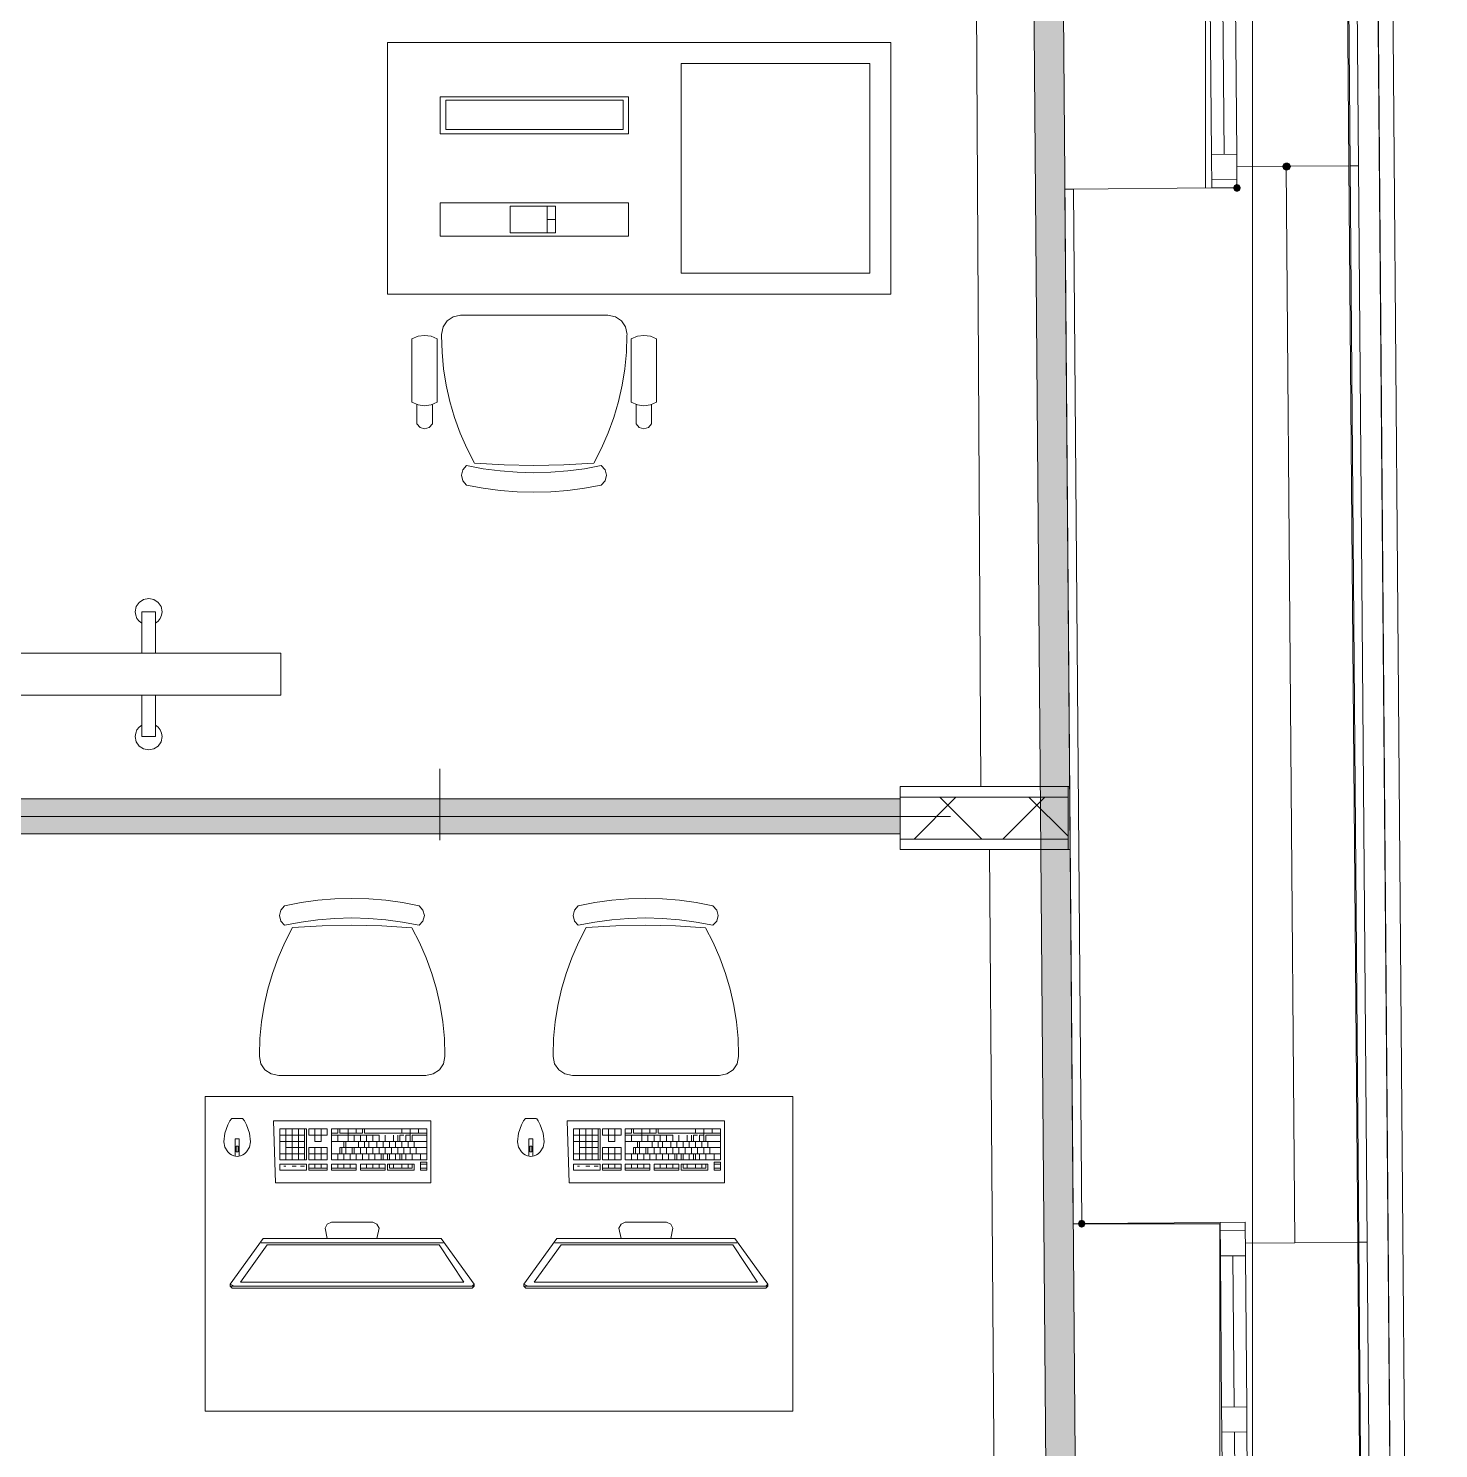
# Model space of a CAD drawing. Header units: millimetres. Extents: x 0 to 1189, y 0 to 841.
# Drawn here: x 828 to 861.61, y 557.91 to 591.75 of the extents above; entities that cross this region are included whole.
import ezdxf

# ---------------------------------------------------------------- set-up
doc = ezdxf.new("R2010")
doc.units = ezdxf.units.MM

msp = doc.modelspace()

# ---------------------------------------------------------------- hatches: boundary and pattern name
at = {"true_color": 0xf1d696}
h = msp.add_hatch(color=41, dxfattribs=at)
h.dxf.hatch_style = 2
h.paths.add_polyline_path([(852.223302, 647.51976), (853.459304, 494.774527), (852.759303, 494.774527), (851.523301, 647.51976)])
h = msp.add_hatch(color=7)
h.dxf.hatch_style = 2
h.paths.add_polyline_path([(858.066311, 588.46067), (858.039873, 588.524232), (857.976311, 588.55067), (857.912748, 588.524232), (857.886311, 588.46067), (857.886311, 588.45067), (857.912748, 588.387107), (857.976311, 588.36067), (858.039873, 588.387107), (858.066311, 588.45067)])
h = msp.add_hatch(color=7)
h.dxf.hatch_style = 2
h.paths.add_polyline_path([(857.911311, 588.45167), (857.937748, 588.388107), (858.001311, 588.36167), (858.064873, 588.388107), (858.091311, 588.45167), (858.091311, 588.46167), (858.064873, 588.525232), (858.001311, 588.55167), (857.937748, 588.525232), (857.911311, 588.46167)])
h = msp.add_hatch(color=7)
h.dxf.hatch_style = 2
h.paths.add_polyline_path([(856.716756, 587.932714), (856.749387, 587.872097), (856.815264, 587.852115), (856.875881, 587.884747), (856.895862, 587.950624), (856.894862, 587.960624), (856.862231, 588.021241), (856.796354, 588.041222), (856.735737, 588.008591), (856.715756, 587.942714)])
at = {"true_color": 0xffffff}
h = msp.add_hatch(color=7, dxfattribs=at)
h.dxf.hatch_style = 2
h.paths.add_polyline_path([(793.778213, 573.391647), (848.779297, 573.391647), (848.779297, 572.551645), (793.778213, 572.551645)])
h = msp.add_hatch(color=7)
h.dxf.hatch_style = 2
h.paths.add_polyline_path([(853.015303, 563.260631), (853.041741, 563.197069), (853.105303, 563.170631), (853.168866, 563.197069), (853.195303, 563.260631), (853.195303, 563.270631), (853.168866, 563.334194), (853.105303, 563.360631), (853.041741, 563.334194), (853.015303, 563.270631)])

# ---------------------------------------------------------------- linework, layer by layer
at = {"color": 7, "lineweight": 0}
for points in [[(857.17331, 238.825136), (857.17331, 730.151886)], [(850.284299, 648.219761), (850.6993, 573.680647)], [(853.459304, 494.774527), (852.218302, 648.219761)], [(851.523301, 647.51976), (852.759303, 494.774527)], [(859.968314, 617.281714), (861.261316, 457.46947)], [(861.262316, 457.46947), (859.972314, 617.281714)], [(860.322314, 617.283714), (861.612316, 457.47347)], [(856.054308, 587.945669), (856.054308, 605.307695)], [(859.343313, 604.872695), (859.476313, 588.47367)], [(859.501313, 588.47367), (859.369313, 604.872695)], [(859.701313, 588.47467), (859.569313, 604.874695)], [(856.199308, 588.74667), (856.170308, 592.346676)], [(856.470308, 592.348676), (856.499309, 588.74867)], [(856.770309, 592.351676), (856.799309, 588.75167)], [(856.799309, 588.75167), (856.199308, 588.74667)], [(856.199308, 588.74667), (856.205308, 587.946669)], [(856.199308, 588.74667), (856.205308, 587.946669)], [(856.805309, 587.951669), (856.799309, 588.75167)], [(856.805309, 587.951669), (856.799309, 588.75167)], [(858.001311, 588.46167), (856.801309, 588.45167)], [(857.976311, 588.45067), (858.001311, 588.45167)], [(858.183311, 562.811631), (857.976311, 588.45067)], [(857.976311, 588.45067), (858.183311, 562.811631)], [(859.476313, 588.47367), (858.001311, 588.46167)], [(859.683313, 562.823631), (859.476313, 588.47367)], [(859.701313, 588.47467), (859.501313, 588.47367)], [(859.501313, 588.47367), (859.709313, 562.824631)], [(859.909314, 562.825631), (859.701313, 588.47467)], [(852.906303, 587.919669), (852.706303, 587.918669)], [(852.706303, 587.908669), (852.905303, 563.259631)], [(852.711303, 587.913669), (852.906303, 587.913669)], [(856.205308, 587.946669), (852.906303, 587.919669)], [(852.906303, 587.919669), (853.105303, 563.270631)], [(856.204308, 588.146669), (856.804309, 588.151669)], [(856.205308, 587.946669), (856.805309, 587.951669)], [(856.205308, 587.946669), (856.805309, 587.951669)], [(837.80828, 572.401645), (837.80828, 574.101648)], [(852.779303, 573.680647), (848.779297, 573.680647)], [(848.779297, 573.680647), (848.779297, 572.180645)], [(852.779303, 573.680647), (852.821303, 573.680647)], [(852.779303, 572.180645), (852.779303, 573.680647)], [(848.779297, 573.391647), (793.778213, 573.391647)], [(852.779303, 573.430647), (848.779297, 573.430647)], [(848.779297, 572.551645), (848.779297, 573.391647)], [(849.108297, 572.430645), (850.108299, 573.430647)], [(850.7273, 572.430645), (849.727298, 573.430647)], [(851.2293, 572.430645), (852.229302, 573.430647)], [(852.779303, 572.498645), (851.848301, 573.430647)], [(849.979299, 572.971646), (793.712213, 572.971646)], [(793.778213, 572.551645), (848.779297, 572.551645)], [(852.779303, 572.430645), (848.779297, 572.430645)], [(848.779297, 572.180645), (852.779303, 572.180645)], [(850.9073, 572.180645), (851.476301, 494.077526)], [(852.833303, 572.180645), (852.779303, 572.180645)], [(852.905303, 563.259631), (853.105303, 563.260631)], [(856.397308, 563.259631), (852.905303, 563.259631)], [(853.105303, 563.270631), (856.405308, 563.297631)], [(856.397308, 545.894605), (856.397308, 563.259631)], [(856.405308, 563.297631), (857.005309, 563.302631)], [(857.005309, 563.302631), (856.405308, 563.297631)], [(856.411308, 562.49763), (856.405308, 563.297631)], [(856.405308, 563.297631), (856.411308, 562.49763)], [(857.005309, 563.302631), (857.011309, 562.50263)], [(857.011309, 562.50263), (857.005309, 563.302631)], [(856.406308, 563.097631), (857.006309, 563.102631)], [(857.009309, 562.802631), (858.183311, 562.811631)], [(858.183311, 562.811631), (859.683313, 562.823631)], [(859.683313, 562.823631), (859.816314, 546.424606)], [(859.709313, 562.824631), (859.909314, 562.825631)], [(859.841314, 546.424606), (859.709313, 562.824631)], [(860.041314, 546.426606), (859.909314, 562.825631)], [(857.011309, 562.50263), (856.411308, 562.49763)], [(856.440308, 558.897625), (856.411308, 562.49763)], [(856.711309, 562.49963), (856.740309, 558.899625)], [(857.011309, 562.50263), (857.040309, 558.902625)], [(856.440308, 558.897625), (857.040309, 558.902625)], [(856.445308, 558.297624), (856.440308, 558.897625)], [(856.440308, 558.897625), (856.445308, 558.297624)], [(857.040309, 558.902625), (857.045309, 558.302624)], [(857.045309, 558.302624), (857.040309, 558.902625)], [(857.045309, 558.302624), (856.445308, 558.297624)], [(856.505309, 550.897612), (856.445308, 558.297624)], [(856.745309, 558.300624), (856.805309, 550.900612)], [(857.045309, 558.302624), (857.105309, 550.902612)]]:
    msp.add_lwpolyline(points, dxfattribs=at)
at = {"color": 253, "lineweight": 0, "true_color": 0x999999}
for points in [[(836.557278, 591.411674), (848.557296, 591.411674)], [(836.557278, 585.411665), (836.557278, 591.411674)], [(848.557296, 591.411674), (848.557296, 585.411665)], [(848.057296, 590.911673), (843.557289, 590.911673)], [(843.557289, 590.911673), (843.557289, 585.911666)], [(848.057296, 585.911666), (848.057296, 590.911673)], [(842.302287, 590.118672), (837.81228, 590.118672)], [(837.81228, 590.118672), (837.81228, 589.231671)], [(842.173287, 590.036672), (837.94828, 590.036672)], [(837.94828, 590.036672), (837.94828, 589.337671)], [(842.173287, 589.337671), (842.173287, 590.036672)], [(842.302287, 589.231671), (842.302287, 590.118672)], [(837.81228, 589.231671), (842.302287, 589.231671)], [(837.94828, 589.337671), (842.173287, 589.337671)], [(842.302287, 587.591668), (837.81228, 587.591668)], [(837.81228, 587.591668), (837.81228, 586.796667)], [(839.482283, 587.509668), (840.563284, 587.509668)], [(839.482283, 586.876667), (839.482283, 587.509668)], [(840.362284, 586.876667), (840.362284, 587.509668)], [(840.563284, 587.509668), (840.563284, 586.876667)], [(842.302287, 586.796667), (842.302287, 587.591668)], [(840.362284, 587.192668), (840.563284, 587.192668)], [(840.563284, 586.876667), (839.482283, 586.876667)], [(837.81228, 586.796667), (842.302287, 586.796667)], [(843.557289, 585.911666), (848.057296, 585.911666)], [(848.557296, 585.411665), (836.557278, 585.411665)], [(837.84628, 584.440664), (837.84628, 584.457664), (837.881921, 584.634492), (837.979155, 584.778789), (838.123452, 584.876024), (838.300281, 584.911664)], [(841.807286, 584.911664), (838.306281, 584.911664)], [(841.807286, 584.911664), (841.990271, 584.876024), (842.134912, 584.778789), (842.23249, 584.634492), (842.268287, 584.457664), (842.267287, 584.440664)], [(838.635281, 581.389659), (838.452656, 581.743283), (838.293468, 582.106644), (838.157999, 582.478608), (838.04653, 582.858036), (837.959343, 583.243793), (837.896718, 583.63474), (837.858936, 584.029743), (837.84628, 584.427664), (837.84628, 584.440664)], [(842.267287, 584.440664), (842.267287, 584.427664), (842.254632, 584.030073), (842.216865, 583.635319), (842.154277, 583.244548), (842.067161, 582.858911), (841.955812, 582.479555), (841.82052, 582.107629), (841.661581, 581.744281), (841.479286, 581.390659)], [(837.141279, 584.349663), (837.286154, 584.411414), (837.442279, 584.432664), (837.598405, 584.411414), (837.74328, 584.349663)], [(837.141279, 582.837661), (837.141279, 584.349663)], [(837.74328, 582.837661), (837.74328, 584.349663)], [(842.370287, 584.349663), (842.515287, 584.411414), (842.672287, 584.432664), (842.828413, 584.411414), (842.973288, 584.349663)], [(842.370287, 582.837661), (842.370287, 584.349663)], [(842.973288, 582.837661), (842.973288, 584.349663)], [(837.74328, 582.837661), (837.598405, 582.775036), (837.442279, 582.753661), (837.286154, 582.775036), (837.141279, 582.837661)], [(837.261279, 582.32366), (837.261279, 582.779661)], [(837.62828, 582.32466), (837.62828, 582.781661)], [(842.973288, 582.837661), (842.828413, 582.775036), (842.672287, 582.753661), (842.515287, 582.775036), (842.370287, 582.837661)], [(842.485287, 582.32466), (842.485287, 582.781661)], [(842.853288, 582.32366), (842.852288, 582.779661)], [(837.62828, 582.32466), (837.55353, 582.23866), (837.444279, 582.20666), (837.335904, 582.23816), (837.261279, 582.32366)], [(842.853288, 582.32466), (842.778538, 582.23866), (842.669287, 582.20666), (842.560037, 582.23866), (842.485287, 582.32466)], [(841.479286, 581.390659), (840.765535, 581.347409), (840.050283, 581.332659), (839.341657, 581.346909), (838.635281, 581.389659)], [(838.445281, 580.867658), (838.354906, 580.969158), (838.322281, 581.100658), (838.354906, 581.232034), (838.445281, 581.332659)], [(841.654286, 581.332659), (841.257129, 581.256534), (840.856785, 581.202159), (840.45419, 581.169534), (840.050283, 581.158659), (839.645798, 581.169534), (839.242907, 581.202159), (838.842453, 581.256534), (838.445281, 581.332659)], [(841.654286, 581.332659), (841.744661, 581.232034), (841.777286, 581.100658), (841.744661, 580.969158), (841.654286, 580.867658)], [(841.654286, 580.867658), (841.257129, 580.791955), (840.856785, 580.737533), (840.45419, 580.704674), (840.050283, 580.693658), (839.645798, 580.704674), (839.242907, 580.737533), (838.842453, 580.791955), (838.445281, 580.867658)], [(830.701269, 577.571653), (830.63655, 577.623184), (830.587769, 577.688403), (830.556988, 577.763747), (830.546269, 577.845654), (830.571378, 577.969747), (830.639894, 578.071154), (830.741597, 578.13956), (830.866269, 578.164654), (830.990363, 578.13956), (831.09177, 578.071154), (831.160176, 577.969747), (831.18527, 577.845654), (831.174551, 577.763747), (831.14377, 577.688403), (831.094988, 577.623184), (831.03027, 577.571653)], [(830.701269, 576.859652), (830.701269, 577.845654)], [(830.701269, 577.845654), (831.03027, 577.845654)], [(831.03027, 577.845654), (831.03027, 576.859652)], [(814.016244, 576.859652), (834.016274, 576.859652)], [(834.016274, 576.859652), (834.016274, 575.85965)], [(834.016274, 575.85965), (814.016244, 575.85965)], [(830.701269, 574.872649), (830.701269, 575.85965)], [(831.03027, 575.85965), (831.03027, 574.872649)], [(831.03027, 575.146649), (831.094988, 575.095681), (831.14377, 575.030649), (831.174551, 574.955118), (831.18527, 574.872649), (831.160176, 574.748555), (831.09177, 574.647149), (830.990363, 574.578742), (830.866269, 574.553648), (830.741597, 574.578742), (830.639894, 574.647149), (830.571378, 574.748555), (830.546269, 574.872649), (830.556988, 574.955118), (830.587769, 575.030649), (830.63655, 575.095681), (830.701269, 575.146649)], [(831.03027, 574.872649), (830.701269, 574.872649)], [(834.104274, 570.841643), (834.501447, 570.917768), (834.901901, 570.972143), (835.304792, 571.004768), (835.709277, 571.015643), (836.113762, 571.004768), (836.516653, 570.972143), (836.917107, 570.917768), (837.314279, 570.841643)], [(841.104285, 570.841643), (841.501458, 570.917768), (841.901911, 570.972143), (842.304802, 571.004768), (842.709287, 571.015643), (843.113772, 571.004768), (843.516664, 570.972143), (843.917117, 570.917768), (844.31429, 570.841643)], [(834.104274, 570.376642), (834.013899, 570.478017), (833.981274, 570.608642), (834.013899, 570.740143), (834.104274, 570.841643)], [(837.314279, 570.841643), (837.404654, 570.740143), (837.437279, 570.608642), (837.404654, 570.478017), (837.314279, 570.376642)], [(841.104285, 570.376642), (841.01391, 570.478017), (840.981285, 570.608642), (841.01391, 570.740143), (841.104285, 570.841643)], [(844.31429, 570.841643), (844.404665, 570.740143), (844.43729, 570.608642), (844.404665, 570.478017), (844.31429, 570.376642)], [(833.506273, 567.268637), (833.506273, 567.282637), (833.518928, 567.680228), (833.556695, 568.074982), (833.619283, 568.465752), (833.706399, 568.85139), (833.817748, 569.230746), (833.95304, 569.602672), (834.111979, 569.96602), (834.294275, 570.319642)], [(834.104274, 570.376642), (834.501447, 570.452767), (834.901901, 570.507142), (835.304792, 570.539767), (835.709277, 570.550642), (836.113762, 570.539767), (836.516653, 570.507142), (836.917107, 570.452767), (837.314279, 570.376642)], [(834.294275, 570.319642), (835.001401, 570.362392), (835.709277, 570.376642), (836.424653, 570.362267), (837.139279, 570.318642)], [(837.139279, 570.318642), (837.321574, 569.965022), (837.480514, 569.601688), (837.615805, 569.229799), (837.727155, 568.850515), (837.81427, 568.464997), (837.876858, 568.074404), (837.914626, 567.679898), (837.92728, 567.282637), (837.92728, 567.268637)], [(840.506284, 567.268637), (840.506284, 567.282637), (840.518938, 567.680228), (840.556706, 568.074982), (840.619294, 568.465752), (840.706409, 568.85139), (840.817759, 569.230746), (840.95305, 569.602672), (841.11199, 569.96602), (841.294285, 570.319642)], [(841.104285, 570.376642), (841.501458, 570.452767), (841.901911, 570.507142), (842.304802, 570.539767), (842.709287, 570.550642), (843.113772, 570.539767), (843.516664, 570.507142), (843.917117, 570.452767), (844.31429, 570.376642)], [(841.294285, 570.319642), (842.001411, 570.362392), (842.709287, 570.376642), (843.424664, 570.362267), (844.13929, 570.318642)], [(844.13929, 570.318642), (844.321585, 569.965022), (844.480525, 569.601688), (844.615816, 569.229799), (844.727166, 568.850515), (844.814281, 568.464997), (844.876869, 568.074404), (844.914637, 567.679898), (844.927291, 567.282637), (844.927291, 567.268637)], [(833.965274, 566.797637), (833.783289, 566.833277), (833.638649, 566.930512), (833.54107, 567.074809), (833.505273, 567.251637), (833.506273, 567.268637)], [(837.92728, 567.268637), (837.92728, 567.251637), (837.891639, 567.074809), (837.794405, 566.930512), (837.650108, 566.833277), (837.473279, 566.797637)], [(840.965285, 566.797637), (840.7833, 566.833277), (840.638659, 566.930512), (840.541081, 567.074809), (840.505284, 567.251637), (840.506284, 567.268637)], [(844.927291, 567.268637), (844.927291, 567.251637), (844.89165, 567.074809), (844.794416, 566.930512), (844.650119, 566.833277), (844.47329, 566.797637)], [(837.467279, 566.797637), (833.965274, 566.797637)], [(844.46729, 566.797637), (840.965285, 566.797637)], [(846.216293, 566.297636), (832.216271, 566.297636)], [(832.216271, 566.297636), (832.216271, 558.797624)], [(846.216293, 558.797624), (846.216293, 566.297636)], [(832.660272, 565.213634), (832.683147, 565.42301), (832.750272, 565.622635)], [(832.750272, 565.622635), (832.789272, 565.704635)], [(832.789272, 565.704635), (832.799272, 565.720635)], [(832.799272, 565.720635), (832.837272, 565.765635)], [(832.837272, 565.765635), (832.848272, 565.770635)], [(832.848272, 565.770635), (832.955273, 565.770635)], [(832.955273, 565.770635), (833.103273, 565.770635)], [(833.103273, 565.770635), (833.114273, 565.765635)], [(833.114273, 565.765635), (833.152273, 565.720635)], [(833.152273, 565.720635), (833.161273, 565.704635)], [(833.161273, 565.704635), (833.201273, 565.622635)], [(833.201273, 565.622635), (833.268398, 565.42301), (833.291273, 565.213634)], [(833.842274, 565.720635), (837.59028, 565.720635)], [(833.892274, 564.241633), (833.842274, 565.720635)], [(833.990274, 565.523635), (833.990274, 564.783634)], [(834.631275, 565.523635), (833.990274, 565.523635)], [(833.990274, 565.523635), (833.990274, 564.931634)], [(834.138274, 565.523635), (833.990274, 565.523635)], [(834.138274, 564.931634), (834.138274, 565.523635)], [(834.138274, 565.523635), (834.286275, 565.523635)], [(834.138274, 565.375634), (834.138274, 565.523635)], [(834.286275, 565.523635), (834.286275, 565.375634)], [(834.286275, 565.523635), (834.286275, 565.375634)], [(834.582275, 565.523635), (834.335275, 565.523635)], [(834.434275, 565.523635), (834.434275, 564.783634)], [(834.582275, 565.375634), (834.582275, 565.523635)], [(834.631275, 564.783634), (834.631275, 565.523635)], [(834.681275, 565.523635), (834.977276, 565.523635)], [(834.681275, 565.424635), (834.681275, 565.523635)], [(834.681275, 565.523635), (834.681275, 565.375634)], [(835.124276, 565.523635), (834.681275, 565.523635)], [(834.829275, 565.375634), (834.829275, 565.523635)], [(834.977276, 565.523635), (834.977276, 565.424635)], [(834.977276, 565.227634), (834.977276, 565.523635)], [(835.026276, 565.523635), (835.124276, 565.523635)], [(835.124276, 565.523635), (835.124276, 565.424635)], [(835.124276, 565.375634), (835.124276, 565.523635)], [(835.223276, 565.523635), (835.223276, 564.783634)], [(837.49228, 565.523635), (835.223276, 565.523635)], [(835.223276, 565.523635), (835.371276, 565.523635)], [(835.223276, 565.424635), (835.223276, 565.523635)], [(835.371276, 565.523635), (835.371276, 565.424635)], [(835.420276, 565.523635), (835.618277, 565.523635)], [(835.420276, 565.424635), (835.420276, 565.523635)], [(835.618277, 565.523635), (835.963277, 565.523635)], [(835.618277, 565.523635), (835.618277, 565.227634)], [(835.618277, 565.424635), (835.618277, 565.523635)], [(835.815277, 565.424635), (835.815277, 565.523635)], [(835.815277, 565.523635), (835.815277, 565.424635)], [(835.963277, 565.523635), (835.963277, 565.424635)], [(836.012277, 565.523635), (836.012277, 565.424635)], [(836.900279, 565.523635), (836.012277, 565.523635)], [(836.900279, 565.523635), (837.097279, 565.523635)], [(836.900279, 565.424635), (836.900279, 565.523635)], [(836.900279, 565.424635), (836.900279, 565.523635)], [(837.097279, 565.523635), (837.49228, 565.523635)], [(837.097279, 565.227634), (837.097279, 565.523635)], [(837.097279, 565.523635), (837.097279, 565.424635)], [(837.294279, 565.523635), (837.294279, 565.424635)], [(837.49228, 564.783634), (837.49228, 565.523635)], [(837.49228, 565.523635), (837.49228, 565.424635)], [(837.59028, 565.720635), (837.59028, 564.241633)], [(839.660283, 565.213634), (839.683158, 565.42301), (839.750283, 565.622635)], [(839.750283, 565.622635), (839.789283, 565.704635)], [(839.789283, 565.704635), (839.799283, 565.720635)], [(839.799283, 565.720635), (839.837283, 565.765635)], [(839.837283, 565.765635), (839.848283, 565.770635)], [(839.848283, 565.770635), (839.955283, 565.770635)], [(839.955283, 565.770635), (840.103283, 565.770635)], [(840.103283, 565.770635), (840.114284, 565.765635)], [(840.114284, 565.765635), (840.152284, 565.720635)], [(840.152284, 565.720635), (840.161284, 565.704635)], [(840.161284, 565.704635), (840.201284, 565.622635)], [(840.201284, 565.622635), (840.268409, 565.42301), (840.291284, 565.213634)], [(840.842285, 565.720635), (844.59029, 565.720635)], [(840.892285, 564.241633), (840.842285, 565.720635)], [(840.990285, 565.523635), (840.990285, 564.783634)], [(841.631286, 565.523635), (840.990285, 565.523635)], [(840.990285, 565.523635), (840.990285, 564.931634)], [(841.138285, 565.523635), (840.990285, 565.523635)], [(841.138285, 564.931634), (841.138285, 565.523635)], [(841.138285, 565.523635), (841.286285, 565.523635)], [(841.138285, 565.375634), (841.138285, 565.523635)], [(841.286285, 565.523635), (841.286285, 565.375634)], [(841.286285, 565.523635), (841.286285, 565.375634)], [(841.582286, 565.523635), (841.335285, 565.523635)], [(841.434286, 565.523635), (841.434286, 564.783634)], [(841.582286, 565.375634), (841.582286, 565.523635)], [(841.631286, 564.783634), (841.631286, 565.523635)], [(841.681286, 565.523635), (841.977286, 565.523635)], [(841.681286, 565.424635), (841.681286, 565.523635)], [(841.681286, 565.523635), (841.681286, 565.375634)], [(842.124287, 565.523635), (841.681286, 565.523635)], [(841.829286, 565.375634), (841.829286, 565.523635)], [(841.977286, 565.523635), (841.977286, 565.424635)], [(841.977286, 565.227634), (841.977286, 565.523635)], [(842.026286, 565.523635), (842.124287, 565.523635)], [(842.124287, 565.523635), (842.124287, 565.424635)], [(842.124287, 565.375634), (842.124287, 565.523635)], [(842.223287, 565.523635), (842.223287, 564.783634)], [(844.49229, 565.523635), (842.223287, 565.523635)], [(842.223287, 565.523635), (842.371287, 565.523635)], [(842.223287, 565.424635), (842.223287, 565.523635)], [(842.371287, 565.523635), (842.371287, 565.424635)], [(842.420287, 565.523635), (842.618287, 565.523635)], [(842.420287, 565.424635), (842.420287, 565.523635)], [(842.618287, 565.523635), (842.963288, 565.523635)], [(842.618287, 565.523635), (842.618287, 565.227634)], [(842.618287, 565.424635), (842.618287, 565.523635)], [(842.815288, 565.424635), (842.815288, 565.523635)], [(842.815288, 565.523635), (842.815288, 565.424635)], [(842.963288, 565.523635), (842.963288, 565.424635)], [(843.012288, 565.523635), (843.012288, 565.424635)], [(843.900289, 565.523635), (843.012288, 565.523635)], [(843.900289, 565.523635), (844.09729, 565.523635)], [(843.900289, 565.424635), (843.900289, 565.523635)], [(843.900289, 565.424635), (843.900289, 565.523635)], [(844.09729, 565.523635), (844.49229, 565.523635)], [(844.09729, 565.227634), (844.09729, 565.523635)], [(844.09729, 565.523635), (844.09729, 565.424635)], [(844.29429, 565.523635), (844.29429, 565.424635)], [(844.49229, 564.783634), (844.49229, 565.523635)], [(844.49229, 565.523635), (844.49229, 565.424635)], [(844.59029, 565.720635), (844.59029, 564.241633)], [(832.750272, 564.980634), (832.683522, 565.088884), (832.660272, 565.213634)], [(833.025273, 565.286634), (832.926273, 565.286634)], [(832.926273, 565.286634), (832.926273, 564.874634)], [(833.025273, 564.874634), (833.025273, 565.286634)], [(833.291273, 565.213634), (833.268023, 565.088884), (833.201273, 564.980634)], [(833.990274, 565.375634), (834.286275, 565.375634)], [(833.990274, 565.227634), (834.138274, 565.227634)], [(834.138274, 564.931634), (834.138274, 565.375634)], [(834.434275, 565.227634), (834.138274, 565.227634)], [(834.286275, 564.931634), (834.286275, 565.375634)], [(834.286275, 565.375634), (834.582275, 565.375634)], [(834.335275, 565.375634), (834.582275, 565.375634)], [(834.582275, 565.227634), (834.434275, 565.227634)], [(834.582275, 565.375634), (834.582275, 564.931634)], [(834.681275, 565.375634), (834.829275, 565.375634)], [(834.681275, 565.375634), (835.124276, 565.375634)], [(834.829275, 565.227634), (834.829275, 565.375634)], [(834.829275, 565.227634), (834.829275, 565.375634)], [(834.977276, 565.227634), (834.829275, 565.227634)], [(834.977276, 565.227634), (834.829275, 565.227634)], [(834.977276, 565.375634), (834.977276, 565.227634)], [(835.371276, 565.424635), (835.223276, 565.424635)], [(835.223276, 565.227634), (835.223276, 565.375634)], [(835.618277, 565.375634), (835.223276, 565.375634)], [(835.223276, 565.227634), (835.519276, 565.227634)], [(835.371276, 565.227634), (835.223276, 565.227634)], [(835.223276, 564.931634), (835.223276, 565.227634)], [(835.371276, 565.375634), (835.371276, 565.227634)], [(835.371276, 565.375634), (835.371276, 565.227634)], [(835.371276, 565.227634), (835.618277, 565.227634)], [(835.618277, 565.424635), (835.420276, 565.424635)], [(835.519276, 565.227634), (835.519276, 565.079634)], [(835.568277, 565.079634), (835.568277, 565.227634)], [(835.568277, 565.227634), (835.667277, 565.227634)], [(835.963277, 565.424635), (835.618277, 565.424635)], [(835.618277, 565.227634), (835.618277, 565.375634)], [(835.618277, 565.375634), (835.914277, 565.375634)], [(836.801278, 565.227634), (835.618277, 565.227634)], [(835.667277, 565.227634), (836.752278, 565.227634)], [(835.766277, 565.227634), (835.766277, 565.375634)], [(835.864277, 565.079634), (835.864277, 565.227634)], [(835.914277, 565.227634), (835.914277, 565.375634)], [(835.914277, 565.375634), (836.357278, 565.375634)], [(836.061277, 565.227634), (835.914277, 565.227634)], [(836.012277, 565.424635), (836.900279, 565.424635)], [(836.012277, 565.079634), (836.012277, 565.227634)], [(836.061277, 565.227634), (836.061277, 565.375634)], [(836.111277, 565.227634), (836.111277, 565.079634)], [(836.209278, 565.227634), (836.209278, 565.375634)], [(836.308278, 565.079634), (836.308278, 565.227634)], [(836.357278, 565.227634), (836.357278, 565.375634)], [(836.456278, 565.079634), (836.456278, 565.227634)], [(836.505278, 565.375634), (836.505278, 565.227634)], [(836.604278, 565.227634), (836.604278, 565.079634)], [(836.604278, 565.079634), (836.604278, 565.227634)], [(836.703278, 565.227634), (836.703278, 565.375634)], [(836.752278, 565.227634), (836.900279, 565.227634)], [(836.752278, 565.079634), (836.752278, 565.227634)], [(836.801278, 565.375634), (836.801278, 565.227634)], [(836.851279, 565.375634), (836.949279, 565.375634)], [(836.851279, 565.227634), (836.851279, 565.375634)], [(836.851279, 565.227634), (837.196279, 565.227634)], [(837.49228, 565.424635), (836.900279, 565.424635)], [(836.900279, 565.227634), (836.900279, 565.079634)], [(836.998279, 565.375634), (837.097279, 565.375634)], [(836.998279, 565.227634), (836.998279, 565.375634)], [(837.048279, 565.227634), (837.048279, 565.079634)], [(837.048279, 565.079634), (837.048279, 565.227634)], [(837.146279, 565.375634), (837.146279, 565.227634)], [(837.49228, 565.375634), (837.146279, 565.375634)], [(837.146279, 565.227634), (837.49228, 565.227634)], [(837.49228, 565.227634), (837.196279, 565.227634)], [(837.196279, 565.227634), (837.196279, 565.079634)], [(837.196279, 565.227634), (837.196279, 565.079634)], [(837.49228, 565.227634), (837.49228, 565.375634)], [(837.49228, 565.079634), (837.49228, 565.227634)], [(839.750283, 564.980634), (839.683533, 565.088884), (839.660283, 565.213634)], [(840.025283, 565.286634), (839.926283, 565.286634)], [(839.926283, 565.286634), (839.926283, 564.874634)], [(840.025283, 564.874634), (840.025283, 565.286634)], [(840.291284, 565.213634), (840.268034, 565.088884), (840.201284, 564.980634)], [(840.990285, 565.375634), (841.286285, 565.375634)], [(840.990285, 565.227634), (841.138285, 565.227634)], [(841.138285, 564.931634), (841.138285, 565.375634)], [(841.434286, 565.227634), (841.138285, 565.227634)], [(841.286285, 564.931634), (841.286285, 565.375634)], [(841.286285, 565.375634), (841.582286, 565.375634)], [(841.335285, 565.375634), (841.582286, 565.375634)], [(841.582286, 565.227634), (841.434286, 565.227634)], [(841.582286, 565.375634), (841.582286, 564.931634)], [(841.681286, 565.375634), (841.829286, 565.375634)], [(841.681286, 565.375634), (842.124287, 565.375634)], [(841.829286, 565.227634), (841.829286, 565.375634)], [(841.829286, 565.227634), (841.829286, 565.375634)], [(841.977286, 565.227634), (841.829286, 565.227634)], [(841.977286, 565.227634), (841.829286, 565.227634)], [(841.977286, 565.375634), (841.977286, 565.227634)], [(842.371287, 565.424635), (842.223287, 565.424635)], [(842.223287, 565.227634), (842.223287, 565.375634)], [(842.618287, 565.375634), (842.223287, 565.375634)], [(842.223287, 565.227634), (842.519287, 565.227634)], [(842.371287, 565.227634), (842.223287, 565.227634)], [(842.223287, 564.931634), (842.223287, 565.227634)], [(842.371287, 565.375634), (842.371287, 565.227634)], [(842.371287, 565.375634), (842.371287, 565.227634)], [(842.371287, 565.227634), (842.618287, 565.227634)], [(842.618287, 565.424635), (842.420287, 565.424635)], [(842.519287, 565.227634), (842.519287, 565.079634)], [(842.568287, 565.079634), (842.568287, 565.227634)], [(842.568287, 565.227634), (842.667287, 565.227634)], [(842.963288, 565.424635), (842.618287, 565.424635)], [(842.618287, 565.227634), (842.618287, 565.375634)], [(842.618287, 565.375634), (842.914288, 565.375634)], [(843.801289, 565.227634), (842.618287, 565.227634)], [(842.667287, 565.227634), (843.752289, 565.227634)], [(842.766288, 565.227634), (842.766288, 565.375634)], [(842.864288, 565.079634), (842.864288, 565.227634)], [(842.914288, 565.227634), (842.914288, 565.375634)], [(842.914288, 565.375634), (843.357288, 565.375634)], [(843.061288, 565.227634), (842.914288, 565.227634)], [(843.012288, 565.424635), (843.900289, 565.424635)], [(843.012288, 565.079634), (843.012288, 565.227634)], [(843.061288, 565.227634), (843.061288, 565.375634)], [(843.111288, 565.227634), (843.111288, 565.079634)], [(843.209288, 565.227634), (843.209288, 565.375634)], [(843.308288, 565.079634), (843.308288, 565.227634)], [(843.357288, 565.227634), (843.357288, 565.375634)], [(843.456289, 565.079634), (843.456289, 565.227634)], [(843.505289, 565.375634), (843.505289, 565.227634)], [(843.604289, 565.227634), (843.604289, 565.079634)], [(843.604289, 565.079634), (843.604289, 565.227634)], [(843.703289, 565.227634), (843.703289, 565.375634)], [(843.752289, 565.227634), (843.900289, 565.227634)], [(843.752289, 565.079634), (843.752289, 565.227634)], [(843.801289, 565.375634), (843.801289, 565.227634)], [(843.851289, 565.375634), (843.949289, 565.375634)], [(843.851289, 565.227634), (843.851289, 565.375634)], [(843.851289, 565.227634), (844.19629, 565.227634)], [(844.49229, 565.424635), (843.900289, 565.424635)], [(843.900289, 565.227634), (843.900289, 565.079634)], [(843.998289, 565.375634), (844.09729, 565.375634)], [(843.998289, 565.227634), (843.998289, 565.375634)], [(844.04829, 565.227634), (844.04829, 565.079634)], [(844.04829, 565.079634), (844.04829, 565.227634)], [(844.14629, 565.375634), (844.14629, 565.227634)], [(844.49229, 565.375634), (844.14629, 565.375634)], [(844.14629, 565.227634), (844.49229, 565.227634)], [(844.49229, 565.227634), (844.19629, 565.227634)], [(844.19629, 565.227634), (844.19629, 565.079634)], [(844.19629, 565.227634), (844.19629, 565.079634)], [(844.49229, 565.227634), (844.49229, 565.375634)], [(844.49229, 565.079634), (844.49229, 565.227634)], [(832.786272, 564.942634), (832.750272, 564.980634)], [(832.799272, 564.931634), (832.786272, 564.942634)], [(832.841272, 564.906634), (832.799272, 564.931634)], [(832.898272, 564.882634), (832.841272, 564.906634)], [(832.975273, 564.869634), (832.898272, 564.882634)], [(832.949273, 564.980634), (832.949273, 565.110634)], [(832.949273, 565.110634), (833.002273, 565.110634)], [(833.002273, 564.980634), (832.949273, 564.980634)], [(833.053273, 564.882634), (832.975273, 564.869634)], [(833.002273, 565.110634), (833.002273, 564.980634)], [(833.110273, 564.906634), (833.053273, 564.882634)], [(833.152273, 564.931634), (833.110273, 564.906634)], [(833.165273, 564.942634), (833.152273, 564.931634)], [(833.201273, 564.980634), (833.165273, 564.942634)], [(833.990274, 564.931634), (834.434275, 564.931634)], [(833.990274, 564.783634), (833.990274, 564.931634)], [(833.990274, 564.931634), (834.138274, 564.931634)], [(834.138274, 565.079634), (834.286275, 565.079634)], [(834.138274, 564.931634), (834.138274, 564.783634)], [(834.286275, 564.931634), (834.187274, 564.931634)], [(834.286275, 565.079634), (834.582275, 565.079634)], [(834.286275, 564.931634), (834.286275, 564.783634)], [(834.582275, 564.931634), (834.335275, 564.931634)], [(834.483275, 564.931634), (834.582275, 564.931634)], [(834.582275, 564.931634), (834.582275, 564.783634)], [(834.681275, 564.931634), (834.681275, 565.079634)], [(834.681275, 565.079634), (834.681275, 564.783634)], [(834.681275, 565.079634), (835.124276, 565.079634)], [(835.124276, 565.079634), (834.681275, 565.079634)], [(834.681275, 564.783634), (834.681275, 564.931634)], [(835.124276, 564.931634), (834.681275, 564.931634)], [(834.829275, 565.079634), (834.829275, 564.931634)], [(834.829275, 564.931634), (834.829275, 564.783634)], [(834.977276, 565.079634), (834.977276, 564.783634)], [(835.124276, 564.783634), (835.124276, 565.079634)], [(835.124276, 565.079634), (835.124276, 564.931634)], [(835.124276, 564.931634), (835.124276, 564.783634)], [(835.223276, 564.931634), (835.371276, 564.931634)], [(835.223276, 564.783634), (835.223276, 564.931634)], [(835.420276, 564.931634), (835.223276, 564.931634)], [(835.371276, 564.783634), (835.371276, 564.931634)], [(835.371276, 564.931634), (835.519276, 564.931634)], [(835.519276, 565.079634), (835.420276, 565.079634)], [(835.420276, 565.079634), (835.420276, 564.931634)], [(835.815277, 565.079634), (835.470276, 565.079634)], [(835.470276, 564.931634), (835.470276, 565.079634)], [(835.716277, 564.931634), (835.470276, 564.931634)], [(835.519276, 564.931634), (835.963277, 564.931634)], [(835.519276, 564.783634), (835.519276, 564.931634)], [(835.568277, 565.079634), (835.568277, 564.931634)], [(835.667277, 564.931634), (835.667277, 564.783634)], [(835.667277, 564.783634), (835.667277, 564.931634)], [(835.716277, 564.931634), (835.716277, 565.079634)], [(835.766277, 564.931634), (835.766277, 565.079634)], [(835.766277, 565.079634), (836.061277, 565.079634)], [(836.061277, 564.931634), (835.766277, 564.931634)], [(836.012277, 565.079634), (835.815277, 565.079634)], [(835.815277, 564.931634), (835.815277, 564.783634)], [(835.914277, 565.079634), (835.914277, 564.931634)], [(836.653278, 564.931634), (835.963277, 564.931634)], [(835.963277, 564.931634), (835.963277, 564.783634)], [(837.048279, 565.079634), (836.012277, 565.079634)], [(836.061277, 564.931634), (836.061277, 565.079634)], [(836.061277, 565.079634), (836.061277, 564.931634)], [(836.209278, 564.931634), (836.061277, 564.931634)], [(836.111277, 564.931634), (836.111277, 564.783634)], [(836.111277, 564.783634), (836.111277, 564.931634)], [(836.209278, 564.931634), (836.209278, 565.079634)], [(836.259278, 564.931634), (836.259278, 564.783634)], [(836.357278, 564.931634), (836.357278, 565.079634)], [(836.407278, 564.931634), (836.407278, 564.783634)], [(836.456278, 564.931634), (836.555278, 564.931634)], [(836.456278, 564.783634), (836.456278, 564.931634)], [(836.505278, 565.079634), (836.505278, 564.931634)], [(836.505278, 564.931634), (836.505278, 565.079634)], [(836.555278, 564.931634), (836.555278, 564.783634)], [(836.604278, 564.931634), (836.703278, 564.931634)], [(836.604278, 564.783634), (836.604278, 564.931634)], [(836.653278, 564.931634), (836.653278, 565.079634)], [(836.653278, 564.931634), (837.49228, 564.931634)], [(836.752278, 564.783634), (836.752278, 564.931634)], [(836.801278, 564.931634), (836.801278, 565.079634)], [(836.851279, 564.931634), (836.851279, 564.783634)], [(836.900279, 564.783634), (836.900279, 564.931634)], [(837.196279, 565.079634), (836.949279, 565.079634)], [(836.949279, 564.931634), (836.949279, 565.079634)], [(836.949279, 565.079634), (836.949279, 564.931634)], [(836.998279, 564.931634), (836.998279, 564.783634)], [(837.097279, 565.079634), (837.245279, 565.079634)], [(837.097279, 564.931634), (837.097279, 565.079634)], [(837.146279, 564.931634), (837.146279, 564.783634)], [(837.196279, 565.079634), (837.49228, 565.079634)], [(837.245279, 565.079634), (837.245279, 564.931634)], [(837.245279, 565.079634), (837.245279, 564.931634)], [(837.49228, 565.079634), (837.245279, 565.079634)], [(837.245279, 564.931634), (837.49228, 564.931634)], [(837.344279, 564.931634), (837.344279, 564.783634)], [(837.344279, 564.783634), (837.344279, 564.931634)], [(837.49228, 564.931634), (837.49228, 565.079634)], [(837.49228, 564.931634), (837.49228, 564.783634)], [(839.786283, 564.942634), (839.750283, 564.980634)], [(839.799283, 564.931634), (839.786283, 564.942634)], [(839.841283, 564.906634), (839.799283, 564.931634)], [(839.898283, 564.882634), (839.841283, 564.906634)], [(839.975283, 564.869634), (839.898283, 564.882634)], [(839.949283, 564.980634), (839.949283, 565.110634)], [(839.949283, 565.110634), (840.002283, 565.110634)], [(840.002283, 564.980634), (839.949283, 564.980634)], [(840.053283, 564.882634), (839.975283, 564.869634)], [(840.002283, 565.110634), (840.002283, 564.980634)], [(840.110283, 564.906634), (840.053283, 564.882634)], [(840.152284, 564.931634), (840.110283, 564.906634)], [(840.165284, 564.942634), (840.152284, 564.931634)], [(840.201284, 564.980634), (840.165284, 564.942634)], [(840.990285, 564.931634), (841.434286, 564.931634)], [(840.990285, 564.783634), (840.990285, 564.931634)], [(840.990285, 564.931634), (841.138285, 564.931634)], [(841.138285, 565.079634), (841.286285, 565.079634)], [(841.138285, 564.931634), (841.138285, 564.783634)], [(841.286285, 564.931634), (841.187285, 564.931634)], [(841.286285, 565.079634), (841.582286, 565.079634)], [(841.286285, 564.931634), (841.286285, 564.783634)], [(841.582286, 564.931634), (841.335285, 564.931634)], [(841.483286, 564.931634), (841.582286, 564.931634)], [(841.582286, 564.931634), (841.582286, 564.783634)], [(841.681286, 564.931634), (841.681286, 565.079634)], [(841.681286, 565.079634), (841.681286, 564.783634)], [(841.681286, 565.079634), (842.124287, 565.079634)], [(842.124287, 565.079634), (841.681286, 565.079634)], [(841.681286, 564.783634), (841.681286, 564.931634)], [(842.124287, 564.931634), (841.681286, 564.931634)], [(841.829286, 565.079634), (841.829286, 564.931634)], [(841.829286, 564.931634), (841.829286, 564.783634)], [(841.977286, 565.079634), (841.977286, 564.783634)], [(842.124287, 564.783634), (842.124287, 565.079634)], [(842.124287, 565.079634), (842.124287, 564.931634)], [(842.124287, 564.931634), (842.124287, 564.783634)], [(842.223287, 564.931634), (842.371287, 564.931634)], [(842.223287, 564.783634), (842.223287, 564.931634)], [(842.420287, 564.931634), (842.223287, 564.931634)], [(842.371287, 564.783634), (842.371287, 564.931634)], [(842.371287, 564.931634), (842.519287, 564.931634)], [(842.519287, 565.079634), (842.420287, 565.079634)], [(842.420287, 565.079634), (842.420287, 564.931634)], [(842.815288, 565.079634), (842.470287, 565.079634)], [(842.470287, 564.931634), (842.470287, 565.079634)], [(842.716287, 564.931634), (842.470287, 564.931634)], [(842.519287, 564.931634), (842.963288, 564.931634)], [(842.519287, 564.783634), (842.519287, 564.931634)], [(842.568287, 565.079634), (842.568287, 564.931634)], [(842.667287, 564.931634), (842.667287, 564.783634)], [(842.667287, 564.783634), (842.667287, 564.931634)], [(842.716287, 564.931634), (842.716287, 565.079634)], [(842.766288, 564.931634), (842.766288, 565.079634)], [(842.766288, 565.079634), (843.061288, 565.079634)], [(843.061288, 564.931634), (842.766288, 564.931634)], [(843.012288, 565.079634), (842.815288, 565.079634)], [(842.815288, 564.931634), (842.815288, 564.783634)], [(842.914288, 565.079634), (842.914288, 564.931634)], [(843.653289, 564.931634), (842.963288, 564.931634)], [(842.963288, 564.931634), (842.963288, 564.783634)], [(844.04829, 565.079634), (843.012288, 565.079634)], [(843.061288, 564.931634), (843.061288, 565.079634)], [(843.061288, 565.079634), (843.061288, 564.931634)], [(843.209288, 564.931634), (843.061288, 564.931634)], [(843.111288, 564.931634), (843.111288, 564.783634)], [(843.111288, 564.783634), (843.111288, 564.931634)], [(843.209288, 564.931634), (843.209288, 565.079634)], [(843.259288, 564.931634), (843.259288, 564.783634)], [(843.357288, 564.931634), (843.357288, 565.079634)], [(843.407289, 564.931634), (843.407289, 564.783634)], [(843.456289, 564.931634), (843.555289, 564.931634)], [(843.456289, 564.783634), (843.456289, 564.931634)], [(843.505289, 565.079634), (843.505289, 564.931634)], [(843.505289, 564.931634), (843.505289, 565.079634)], [(843.555289, 564.931634), (843.555289, 564.783634)], [(843.604289, 564.931634), (843.703289, 564.931634)], [(843.604289, 564.783634), (843.604289, 564.931634)], [(843.653289, 564.931634), (843.653289, 565.079634)], [(843.653289, 564.931634), (844.49229, 564.931634)], [(843.752289, 564.783634), (843.752289, 564.931634)], [(843.801289, 564.931634), (843.801289, 565.079634)], [(843.851289, 564.931634), (843.851289, 564.783634)], [(843.900289, 564.783634), (843.900289, 564.931634)], [(844.19629, 565.079634), (843.949289, 565.079634)], [(843.949289, 564.931634), (843.949289, 565.079634)], [(843.949289, 565.079634), (843.949289, 564.931634)], [(843.998289, 564.931634), (843.998289, 564.783634)], [(844.09729, 565.079634), (844.24529, 565.079634)], [(844.09729, 564.931634), (844.09729, 565.079634)], [(844.14629, 564.931634), (844.14629, 564.783634)], [(844.19629, 565.079634), (844.49229, 565.079634)], [(844.24529, 565.079634), (844.24529, 564.931634)], [(844.24529, 565.079634), (844.24529, 564.931634)], [(844.49229, 565.079634), (844.24529, 565.079634)], [(844.24529, 564.931634), (844.49229, 564.931634)], [(844.34429, 564.931634), (844.34429, 564.783634)], [(844.34429, 564.783634), (844.34429, 564.931634)], [(844.49229, 564.931634), (844.49229, 565.079634)], [(844.49229, 564.931634), (844.49229, 564.783634)], [(834.138274, 564.783634), (833.990274, 564.783634)], [(833.990274, 564.783634), (834.631275, 564.783634)], [(833.990274, 564.685633), (833.990274, 564.537633)], [(834.631275, 564.685633), (833.990274, 564.685633)], [(833.990274, 564.537633), (834.631275, 564.537633)], [(834.089274, 564.635633), (834.138274, 564.635633)], [(834.138274, 564.635633), (834.089274, 564.635633)], [(834.582275, 564.783634), (834.187274, 564.783634)], [(834.286275, 564.635633), (834.385275, 564.635633)], [(834.385275, 564.635633), (834.286275, 564.635633)], [(834.582275, 564.635633), (834.483275, 564.635633)], [(834.582275, 564.635633), (834.483275, 564.635633)], [(834.631275, 564.537633), (834.631275, 564.685633)], [(834.829275, 564.783634), (834.681275, 564.783634)], [(834.681275, 564.783634), (835.124276, 564.783634)], [(834.681275, 564.685633), (835.124276, 564.685633)], [(835.124276, 564.685633), (834.681275, 564.685633)], [(834.681275, 564.586633), (834.681275, 564.685633)], [(834.681275, 564.685633), (834.681275, 564.537633)], [(835.124276, 564.586633), (834.681275, 564.586633)], [(834.681275, 564.537633), (835.124276, 564.537633)], [(834.977276, 564.783634), (834.829275, 564.783634)], [(834.829275, 564.685633), (834.829275, 564.586633)], [(834.977276, 564.685633), (834.977276, 564.586633)], [(835.124276, 564.783634), (835.026276, 564.783634)], [(835.124276, 564.685633), (835.124276, 564.586633)], [(835.124276, 564.537633), (835.124276, 564.685633)], [(835.223276, 564.783634), (837.49228, 564.783634)], [(835.519276, 564.783634), (835.223276, 564.783634)], [(835.223276, 564.685633), (835.519276, 564.685633)], [(835.223276, 564.586633), (835.223276, 564.685633)], [(835.223276, 564.685633), (835.223276, 564.537633)], [(835.815277, 564.685633), (835.223276, 564.685633)], [(835.519276, 564.586633), (835.223276, 564.586633)], [(835.223276, 564.537633), (835.815277, 564.537633)], [(835.371276, 564.586633), (835.371276, 564.685633)], [(835.667277, 564.783634), (835.519276, 564.783634)], [(835.519276, 564.685633), (835.667277, 564.685633)], [(835.519276, 564.685633), (835.519276, 564.586633)], [(835.815277, 564.586633), (835.519276, 564.586633)], [(835.815277, 564.783634), (835.667277, 564.783634)], [(835.667277, 564.685633), (835.815277, 564.685633)], [(835.667277, 564.685633), (835.667277, 564.586633)], [(835.963277, 564.783634), (835.815277, 564.783634)], [(835.815277, 564.685633), (835.815277, 564.586633)], [(835.815277, 564.537633), (835.815277, 564.685633)], [(835.914277, 564.685633), (836.160277, 564.685633)], [(835.914277, 564.586633), (835.914277, 564.685633)], [(835.914277, 564.685633), (835.914277, 564.537633)], [(836.505278, 564.685633), (835.914277, 564.685633)], [(836.209278, 564.586633), (835.914277, 564.586633)], [(835.914277, 564.537633), (836.505278, 564.537633)], [(836.061277, 564.586633), (836.061277, 564.685633)], [(836.209278, 564.586633), (836.209278, 564.685633)], [(836.209278, 564.685633), (836.505278, 564.685633)], [(836.505278, 564.586633), (836.209278, 564.586633)], [(836.357278, 564.586633), (836.357278, 564.685633)], [(836.703278, 564.783634), (836.456278, 564.783634)], [(836.505278, 564.685633), (836.505278, 564.586633)], [(836.505278, 564.537633), (836.505278, 564.685633)], [(837.196279, 564.685633), (836.555278, 564.685633)], [(836.555278, 564.685633), (836.555278, 564.537633)], [(836.555278, 564.537633), (837.196279, 564.537633)], [(836.604278, 564.586633), (836.604278, 564.685633)], [(836.604278, 564.685633), (837.146279, 564.685633)], [(837.146279, 564.586633), (836.604278, 564.586633)], [(836.703278, 564.685633), (836.703278, 564.586633)], [(836.998279, 564.783634), (836.752278, 564.783634)], [(836.900279, 564.586633), (836.900279, 564.685633)], [(837.146279, 564.783634), (837.048279, 564.783634)], [(837.048279, 564.586633), (837.048279, 564.685633)], [(837.146279, 564.685633), (837.146279, 564.586633)], [(837.49228, 564.783634), (837.196279, 564.783634)], [(837.196279, 564.537633), (837.196279, 564.685633)], [(837.344279, 564.734633), (837.49228, 564.734633)], [(837.344279, 564.537633), (837.344279, 564.734633)], [(837.344279, 564.685633), (837.49228, 564.685633)], [(837.344279, 564.586633), (837.344279, 564.685633)], [(837.49228, 564.586633), (837.344279, 564.586633)], [(837.49228, 564.537633), (837.344279, 564.537633)], [(837.49228, 564.734633), (837.49228, 564.537633)], [(837.49228, 564.685633), (837.49228, 564.586633)], [(841.138285, 564.783634), (840.990285, 564.783634)], [(840.990285, 564.783634), (841.631286, 564.783634)], [(840.990285, 564.685633), (840.990285, 564.537633)], [(841.631286, 564.685633), (840.990285, 564.685633)], [(840.990285, 564.537633), (841.631286, 564.537633)], [(841.089285, 564.635633), (841.138285, 564.635633)], [(841.138285, 564.635633), (841.089285, 564.635633)], [(841.582286, 564.783634), (841.187285, 564.783634)], [(841.286285, 564.635633), (841.385285, 564.635633)], [(841.385285, 564.635633), (841.286285, 564.635633)], [(841.582286, 564.635633), (841.483286, 564.635633)], [(841.582286, 564.635633), (841.483286, 564.635633)], [(841.631286, 564.537633), (841.631286, 564.685633)], [(841.829286, 564.783634), (841.681286, 564.783634)], [(841.681286, 564.783634), (842.124287, 564.783634)], [(841.681286, 564.685633), (842.124287, 564.685633)], [(842.124287, 564.685633), (841.681286, 564.685633)], [(841.681286, 564.586633), (841.681286, 564.685633)], [(841.681286, 564.685633), (841.681286, 564.537633)], [(842.124287, 564.586633), (841.681286, 564.586633)], [(841.681286, 564.537633), (842.124287, 564.537633)], [(841.977286, 564.783634), (841.829286, 564.783634)], [(841.829286, 564.685633), (841.829286, 564.586633)], [(841.977286, 564.685633), (841.977286, 564.586633)], [(842.124287, 564.783634), (842.026286, 564.783634)], [(842.124287, 564.685633), (842.124287, 564.586633)], [(842.124287, 564.537633), (842.124287, 564.685633)], [(842.223287, 564.783634), (844.49229, 564.783634)], [(842.519287, 564.783634), (842.223287, 564.783634)], [(842.223287, 564.685633), (842.519287, 564.685633)], [(842.223287, 564.586633), (842.223287, 564.685633)], [(842.223287, 564.685633), (842.223287, 564.537633)], [(842.815288, 564.685633), (842.223287, 564.685633)], [(842.519287, 564.586633), (842.223287, 564.586633)], [(842.223287, 564.537633), (842.815288, 564.537633)], [(842.371287, 564.586633), (842.371287, 564.685633)], [(842.667287, 564.783634), (842.519287, 564.783634)], [(842.519287, 564.685633), (842.667287, 564.685633)], [(842.519287, 564.685633), (842.519287, 564.586633)], [(842.815288, 564.586633), (842.519287, 564.586633)], [(842.815288, 564.783634), (842.667287, 564.783634)], [(842.667287, 564.685633), (842.815288, 564.685633)], [(842.667287, 564.685633), (842.667287, 564.586633)], [(842.963288, 564.783634), (842.815288, 564.783634)], [(842.815288, 564.685633), (842.815288, 564.586633)], [(842.815288, 564.537633), (842.815288, 564.685633)], [(842.914288, 564.685633), (843.160288, 564.685633)], [(842.914288, 564.586633), (842.914288, 564.685633)], [(842.914288, 564.685633), (842.914288, 564.537633)], [(843.505289, 564.685633), (842.914288, 564.685633)], [(843.209288, 564.586633), (842.914288, 564.586633)], [(842.914288, 564.537633), (843.505289, 564.537633)], [(843.061288, 564.586633), (843.061288, 564.685633)], [(843.209288, 564.586633), (843.209288, 564.685633)], [(843.209288, 564.685633), (843.505289, 564.685633)], [(843.505289, 564.586633), (843.209288, 564.586633)], [(843.357288, 564.586633), (843.357288, 564.685633)], [(843.703289, 564.783634), (843.456289, 564.783634)], [(843.505289, 564.685633), (843.505289, 564.586633)], [(843.505289, 564.537633), (843.505289, 564.685633)], [(844.19629, 564.685633), (843.555289, 564.685633)], [(843.555289, 564.685633), (843.555289, 564.537633)], [(843.555289, 564.537633), (844.19629, 564.537633)], [(843.604289, 564.586633), (843.604289, 564.685633)], [(843.604289, 564.685633), (844.14629, 564.685633)], [(844.14629, 564.586633), (843.604289, 564.586633)], [(843.703289, 564.685633), (843.703289, 564.586633)], [(843.998289, 564.783634), (843.752289, 564.783634)], [(843.900289, 564.586633), (843.900289, 564.685633)], [(844.14629, 564.783634), (844.04829, 564.783634)], [(844.04829, 564.586633), (844.04829, 564.685633)], [(844.14629, 564.685633), (844.14629, 564.586633)], [(844.49229, 564.783634), (844.19629, 564.783634)], [(844.19629, 564.537633), (844.19629, 564.685633)], [(844.34429, 564.734633), (844.49229, 564.734633)], [(844.34429, 564.537633), (844.34429, 564.734633)], [(844.34429, 564.685633), (844.49229, 564.685633)], [(844.34429, 564.586633), (844.34429, 564.685633)], [(844.49229, 564.586633), (844.34429, 564.586633)], [(844.49229, 564.537633), (844.34429, 564.537633)], [(844.49229, 564.734633), (844.49229, 564.537633)], [(844.49229, 564.685633), (844.49229, 564.586633)], [(837.59028, 564.241633), (833.892274, 564.241633)], [(844.59029, 564.241633), (840.892285, 564.241633)], [(835.124276, 563.254631), (835.075276, 563.156631)], [(835.124276, 563.254631), (835.075276, 563.156631)], [(835.075276, 563.156631), (835.124276, 562.909631)], [(835.223276, 563.304631), (835.124276, 563.254631)], [(835.223276, 563.304631), (835.124276, 563.254631)], [(835.223276, 563.304631), (835.716277, 563.304631)], [(835.223276, 563.304631), (835.716277, 563.304631)], [(835.716277, 563.304631), (836.209278, 563.304631)], [(835.716277, 563.304631), (836.209278, 563.304631)], [(836.209278, 563.304631), (836.308278, 563.254631)], [(836.209278, 563.304631), (836.308278, 563.254631)], [(836.308278, 563.254631), (836.357278, 563.156631)], [(836.308278, 563.254631), (836.357278, 563.156631)], [(836.357278, 563.156631), (836.308278, 562.909631)], [(842.124287, 563.254631), (842.075287, 563.156631)], [(842.124287, 563.254631), (842.075287, 563.156631)], [(842.075287, 563.156631), (842.124287, 562.909631)], [(842.223287, 563.304631), (842.124287, 563.254631)], [(842.223287, 563.304631), (842.124287, 563.254631)], [(842.223287, 563.304631), (842.716287, 563.304631)], [(842.223287, 563.304631), (842.716287, 563.304631)], [(842.716287, 563.304631), (843.209288, 563.304631)], [(842.716287, 563.304631), (843.209288, 563.304631)], [(843.209288, 563.304631), (843.308288, 563.254631)], [(843.209288, 563.304631), (843.308288, 563.254631)], [(843.308288, 563.254631), (843.357288, 563.156631)], [(843.308288, 563.254631), (843.357288, 563.156631)], [(843.357288, 563.156631), (843.308288, 562.909631)], [(833.596274, 562.909631), (832.807272, 561.824629)], [(835.716277, 562.811631), (833.546273, 562.811631)], [(833.645274, 562.909631), (833.596274, 562.909631)], [(833.744274, 562.909631), (833.645274, 562.909631)], [(835.716277, 562.909631), (833.744274, 562.909631)], [(837.73828, 562.909631), (835.716277, 562.909631)], [(837.88628, 562.811631), (835.716277, 562.811631)], [(837.83728, 562.909631), (837.73828, 562.909631)], [(838.626281, 561.824629), (837.83728, 562.909631)], [(840.596284, 562.909631), (839.807283, 561.824629)], [(842.716287, 562.811631), (840.546284, 562.811631)], [(840.645284, 562.909631), (840.596284, 562.909631)], [(840.744284, 562.909631), (840.645284, 562.909631)], [(842.716287, 562.909631), (840.744284, 562.909631)], [(844.738291, 562.909631), (842.716287, 562.909631)], [(844.886291, 562.811631), (842.716287, 562.811631)], [(844.837291, 562.909631), (844.738291, 562.909631)], [(845.626292, 561.824629), (844.837291, 562.909631)], [(833.694274, 562.76163), (833.053273, 561.874629)], [(835.716277, 562.76163), (833.694274, 562.76163)], [(837.78728, 562.76163), (835.716277, 562.76163)], [(838.379281, 561.874629), (837.78728, 562.76163)], [(840.694284, 562.76163), (840.053283, 561.874629)], [(842.716287, 562.76163), (840.694284, 562.76163)], [(844.787291, 562.76163), (842.716287, 562.76163)], [(845.379292, 561.874629), (844.787291, 562.76163)], [(832.807272, 561.824629), (832.807272, 561.775629)], [(832.807272, 561.824629), (832.905272, 561.775629)], [(832.807272, 561.775629), (832.856272, 561.726629)], [(832.807272, 561.775629), (832.905272, 561.775629)], [(832.905272, 561.775629), (835.716277, 561.775629)], [(832.905272, 561.775629), (835.716277, 561.775629)], [(833.053273, 561.874629), (835.716277, 561.874629)], [(835.716277, 561.874629), (838.379281, 561.874629)], [(835.716277, 561.775629), (838.527281, 561.775629)], [(835.716277, 561.775629), (838.577281, 561.775629)], [(838.527281, 561.775629), (838.626281, 561.775629)], [(838.577281, 561.775629), (838.626281, 561.824629)], [(838.577281, 561.726629), (838.626281, 561.775629)], [(838.626281, 561.775629), (838.626281, 561.824629)], [(839.807283, 561.824629), (839.807283, 561.775629)], [(839.807283, 561.824629), (839.905283, 561.775629)], [(839.807283, 561.775629), (839.856283, 561.726629)], [(839.807283, 561.775629), (839.905283, 561.775629)], [(839.905283, 561.775629), (842.716287, 561.775629)], [(839.905283, 561.775629), (842.716287, 561.775629)], [(840.053283, 561.874629), (842.716287, 561.874629)], [(842.716287, 561.874629), (845.379292, 561.874629)], [(842.716287, 561.775629), (845.527292, 561.775629)], [(842.716287, 561.775629), (845.577292, 561.775629)], [(845.527292, 561.775629), (845.626292, 561.775629)], [(845.577292, 561.775629), (845.626292, 561.824629)], [(845.577292, 561.726629), (845.626292, 561.775629)], [(845.626292, 561.775629), (845.626292, 561.824629)], [(832.856272, 561.726629), (835.716277, 561.726629)], [(835.716277, 561.726629), (838.577281, 561.726629)], [(839.856283, 561.726629), (842.716287, 561.726629)], [(842.716287, 561.726629), (845.577292, 561.726629)], [(832.216271, 558.797624), (846.216293, 558.797624)]]:
    msp.add_lwpolyline(points, dxfattribs=at)

doc.saveas('drawing.dxf')
